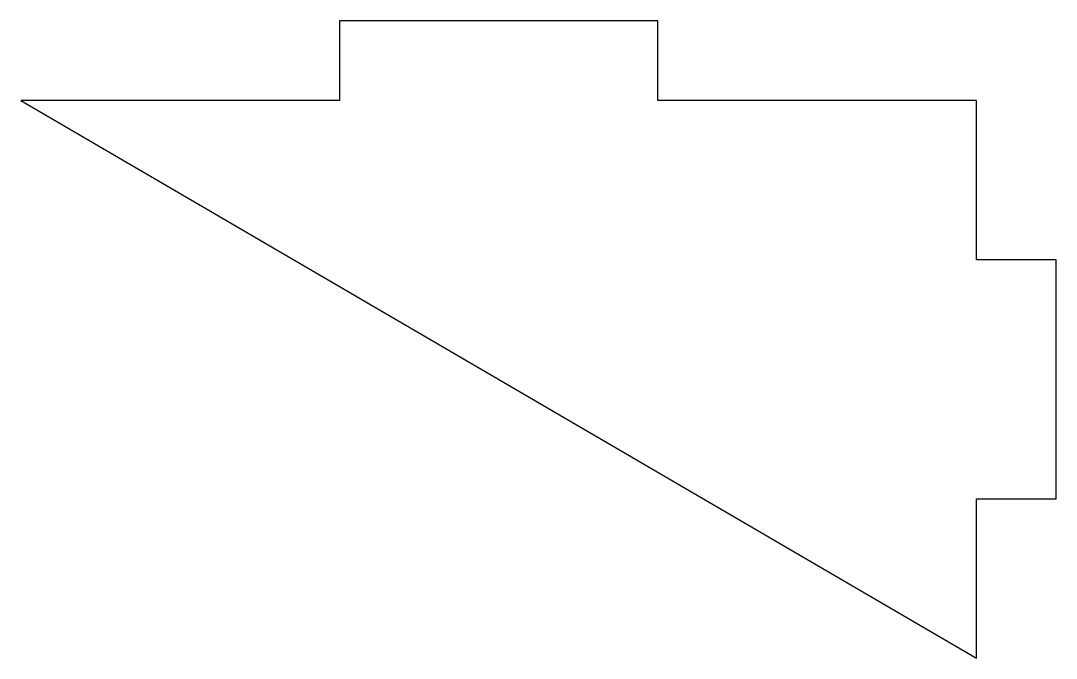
# Model space of a CAD drawing. Header units: millimetres. Extents: x -60 to 5, y 0 to 40.
import ezdxf

# ---------------------------------------------------------------- set-up
doc = ezdxf.new("R2010")
doc.units = ezdxf.units.MM

msp = doc.modelspace()

# ---------------------------------------------------------------- linework, layer by layer
at = {"color": 7, "linetype": 'Continuous', "lineweight": 25}
for p, q in [((-40, 40), (-40, 35)), ((-20, 40), (-40, 40)), ((-20, 35), (-20, 40)), ((-40, 35), (-60, 35)), ((-60, 35), (0, 0)), ((0, 35), (-20, 35)), ((0, 25), (0, 35)), ((5, 25), (0, 25)), ((5, 10), (5, 25)), ((0, 10), (5, 10)), ((0, 0), (0, 10))]:
    msp.add_line(p, q, dxfattribs=at)

doc.saveas('drawing.dxf')
